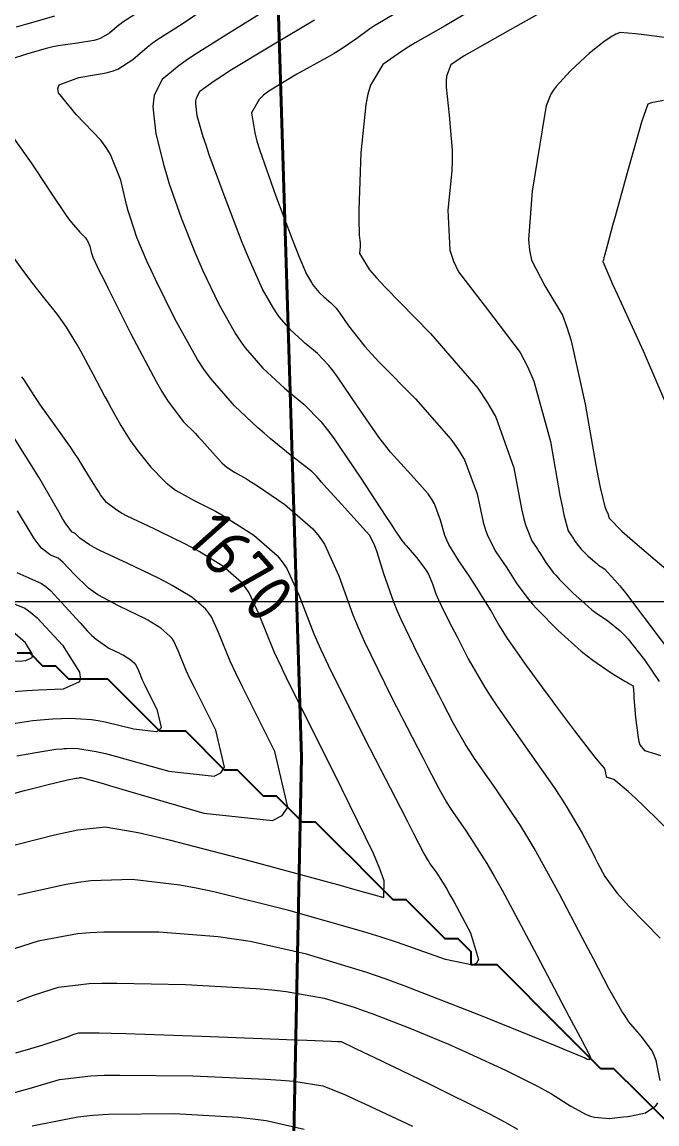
# Model space of a CAD drawing. Header units: millimetres. Extents: x 837475 to 838477, y 1189012 to 1191015.
# Drawn here: x 837895.4 to 837944.3, y 1190773.6 to 1190858.5 of the extents above; entities that cross this region are included whole.
import ezdxf

# ---------------------------------------------------------------- set-up
doc = ezdxf.new("R2010")
doc.units = ezdxf.units.MM
doc.header["$LTSCALE"] = 0.3
for name, color, linetype, lineweight in [('COORD', 253, 'Continuous', 20), ('CORREDORVIA', 94, 'Continuous', 40), ('DRENAJE', 5, 'Continuous', 25)]:
    doc.layers.add(name, color=color, linetype=linetype, lineweight=lineweight)
doc.layers.add('COTAS 10', color=7, linetype='Continuous', lineweight=9, true_color=0x6e3e2d)
doc.layers.add('COTAS INT', color=7, linetype='Continuous', lineweight=5, true_color=0x9fa19f)
doc.styles.get("Standard").update_dxf_attribs({"font": 'isocp2.shx', "bigfont": '@extfont2.shx'})

msp = doc.modelspace()

# ---------------------------------------------------------------- linework, layer by layer
at = {"layer": 'COORD'}
msp.add_line((837476.514, 1190813.872), (838476.514, 1190813.872), dxfattribs=at)
at = {"layer": 'CORREDORVIA'}
msp.add_lwpolyline([(837918.48, 1189883.493), (837925.042, 1189453.383), (837902.497, 1189217.712), (837593.191, 1189234.399), (837666.017, 1189670.117), (837623.316, 1189818.024), (837548.503, 1190011.455), (837506.88, 1190461.595), (837936.282, 1190278.252), (837938.054, 1190355.403), (837933.054, 1190517.446), (837913.685, 1190646.739), (837916.913, 1190801.892), (837910.676, 1191000.965), (838213.029, 1190992.912), (838237.174, 1190821.339), (838237.001, 1190602.875), (838240.031, 1190437.198), (838238.102, 1190145.726), (838184.199, 1189898.277), (837758.842, 1190109.914), (837918.48, 1189883.493)], dxfattribs=at)
at = {"layer": 'COTAS 10'}
for points in [[(837897.874, 1190858.947), (837896.287, 1190858.476), (837895.641, 1190858.295), (837894.905, 1190858.092)], [(837924.034, 1190859.086), (837922.79, 1190858.366), (837922.472, 1190858.164), (837922.166, 1190857.962), (837921.154, 1190857.225), (837919.878, 1190856.354), (837919.405, 1190856.068), (837918.88, 1190855.761), (837916.551, 1190854.49), (837914.392, 1190853.181), (837913.973, 1190852.85), (837913.633, 1190852.534), (837913.053, 1190851.508), (837913.292, 1190849.964), (837913.468, 1190849.322), (837913.691, 1190848.587), (837914.895, 1190845.156), (837916.184, 1190841.768), (837916.461, 1190841.059), (837916.704, 1190840.45), (837917.292, 1190839.079), (837917.661, 1190838.424), (837917.766, 1190838.266), (837917.871, 1190838.118), (837918.262, 1190837.669), (837918.642, 1190837.315), (837918.741, 1190837.227), (837918.838, 1190837.143), (837919.165, 1190836.879), (837919.563, 1190836.461), (837919.704, 1190836.281), (837919.858, 1190836.072), (837920.526, 1190835.087), (837921.778, 1190833.515), (837922.3, 1190832.936), (837922.897, 1190832.296), (837925.69, 1190829.464), (837928.419, 1190826.375), (837928.976, 1190825.571), (837929.448, 1190824.79), (837930.435, 1190822.156), (837930.909, 1190819.97), (837931.057, 1190819.47), (837931.211, 1190819.017), (837931.831, 1190817.765), (837932.489, 1190816.799), (837932.669, 1190816.526), (837932.847, 1190816.251), (837933.482, 1190815.239), (837934.354, 1190814.062), (837934.683, 1190813.683), (837935.048, 1190813.282), (837936.683, 1190811.64), (837938.452, 1190810.047), (837938.902, 1190809.677), (837939.336, 1190809.338), (837940.76, 1190808.367), (837941.817, 1190807.744), (837942.019, 1190807.625), (837942.182, 1190807.528), (837942.444, 1190807.37), (837942.478, 1190806.99), (837942.496, 1190806.754), (837942.519, 1190806.461), (837942.635, 1190804.929), (837942.829, 1190803.381), (837942.901, 1190803.078), (837942.981, 1190802.828), (837943.337, 1190802.381), (837944.172, 1190802.133), (837944.554, 1190802.009)], [(837893.59, 1190841.884), (837895.41, 1190839.39), (837895.815, 1190838.845), (837896.177, 1190838.363), (837897.128, 1190837.146), (837897.787, 1190836.324), (837897.965, 1190836.091), (837898.141, 1190835.855), (837898.761, 1190834.986), (837899.446, 1190833.898), (837899.663, 1190833.526), (837899.891, 1190833.122), (837900.814, 1190831.408), (837901.754, 1190829.63), (837901.993, 1190829.188), (837902.224, 1190828.766), (837902.982, 1190827.423), (837903.76, 1190826.197), (837904.004, 1190825.849), (837904.259, 1190825.498), (837905.285, 1190824.202), (837906.326, 1190823.155), (837906.472, 1190823.008), (837906.829, 1190822.721), (837907.198, 1190822.454), (837908.636, 1190821.646), (837910.264, 1190820.819), (837910.753, 1190820.539), (837911.259, 1190820.237), (837913.226, 1190818.964), (837915.02, 1190817.401), (837915.417, 1190816.916), (837915.771, 1190816.408), (837916.688, 1190814.388), (837917.856, 1190811.369), (837918.367, 1190810.232), (837918.96, 1190808.965), (837921.782, 1190803.301), (837924.521, 1190797.981), (837925.062, 1190796.93), (837925.508, 1190796.063), (837926.333, 1190794.457), (837926.612, 1190793.974), (837926.714, 1190793.815), (837926.827, 1190793.644), (837927.321, 1190792.937), (837928.064, 1190791.758), (837928.334, 1190791.29), (837928.631, 1190790.761), (837929.933, 1190788.339), (837930.536, 1190786.308), (837930.393, 1190786.025), (837930.114, 1190785.865), (837927.987, 1190786.294), (837924.307, 1190787.618), (837923.051, 1190788.021), (837921.691, 1190788.439), (837915.919, 1190790.082), (837910.147, 1190791.507), (837908.787, 1190791.79), (837907.529, 1190792.023), (837903.845, 1190792.458), (837900.665, 1190792.343), (837899.725, 1190792.23), (837898.759, 1190792.081), (837895.054, 1190791.249)], [(837894.206, 1190813.919), (837895.595, 1190813.348), (837896.044, 1190813.017), (837896.521, 1190812.61), (837898.475, 1190810.516), (837899.786, 1190808.423), (837899.857, 1190808.018), (837899.801, 1190807.688), (837898.544, 1190807.127), (837896.642, 1190807.046), (837896.179, 1190807.019), (837895.744, 1190806.99), (837894.402, 1190806.873)], [(837917.101, 1190773.207), (837914.186, 1190773.865), (837913.151, 1190774.004), (837912.017, 1190774.125), (837907.101, 1190774.406), (837902.039, 1190774.359), (837900.813, 1190774.272), (837899.664, 1190774.153), (837896.152, 1190773.458)]]:
    msp.add_lwpolyline(points, dxfattribs=at)
at = {"layer": 'COTAS INT'}
for points in [[(837944.542, 1190776.976), (837944.227, 1190778.527), (837944.084, 1190778.905), (837943.917, 1190779.261), (837943.109, 1190780.361), (837942.135, 1190781.51), (837941.863, 1190781.896), (837941.589, 1190782.312), (837940.588, 1190784.06), (837939.391, 1190786.356), (837938.992, 1190787.118), (837938.565, 1190787.934), (837936.781, 1190791.336), (837934.828, 1190794.863), (837934.295, 1190795.758), (837933.765, 1190796.618), (837931.878, 1190799.429), (837930.241, 1190801.77), (837929.868, 1190802.334), (837929.531, 1190802.862), (837928.607, 1190804.462), (837927.763, 1190806.11), (837927.477, 1190806.669), (837927.168, 1190807.271), (837925.86, 1190809.812), (837924.574, 1190812.481), (837924.277, 1190813.164), (837924.007, 1190813.821), (837923.248, 1190815.992), (837922.719, 1190817.674), (837922.594, 1190818.023), (837922.478, 1190818.322), (837922.135, 1190818.983), (837921.636, 1190819.545), (837921.421, 1190819.782), (837921.174, 1190820.055), (837920.004, 1190821.333), (837918.865, 1190822.584), (837918.637, 1190822.839), (837918.447, 1190823.055), (837918.077, 1190823.503), (837917.689, 1190823.875), (837917.488, 1190824.042), (837917.246, 1190824.237), (837916.035, 1190825.174), (837914.478, 1190826.431), (837914.019, 1190826.827), (837913.548, 1190827.245), (837911.743, 1190828.928), (837909.889, 1190831.062), (837909.387, 1190831.764), (837908.89, 1190832.515), (837907.136, 1190835.626), (837905.641, 1190838.672), (837905.308, 1190839.381), (837905.009, 1190840.032), (837904.224, 1190841.898), (837903.694, 1190843.479), (837903.556, 1190843.95), (837903.423, 1190844.435), (837902.977, 1190846.308), (837902.195, 1190848.283), (837901.851, 1190848.833), (837901.45, 1190849.383), (837899.54, 1190851.382), (837898.187, 1190853.038), (837898.137, 1190853.373), (837898.229, 1190853.654), (837899.733, 1190854.223), (837901.847, 1190854.569), (837902.323, 1190854.711), (837902.751, 1190854.872), (837903.902, 1190855.616), (837904.999, 1190856.569), (837905.392, 1190856.861), (837905.825, 1190857.165), (837907.712, 1190858.365), (837910.167, 1190860.012)], [(837930.733, 1190859.841), (837927.97, 1190858.195), (837925.65, 1190856.88), (837925.108, 1190856.551), (837924.61, 1190856.236), (837923.176, 1190855.228), (837922.216, 1190853.629), (837922.017, 1190852.943), (837921.847, 1190852.151), (837921.473, 1190848.412), (837921.342, 1190844.743), (837921.325, 1190843.994), (837921.316, 1190843.362), (837921.353, 1190842.047), (837921.41, 1190841.496), (837921.413, 1190841.346), (837921.412, 1190841.197), (837921.362, 1190840.667), (837922.15, 1190839.404), (837922.677, 1190838.793), (837923.338, 1190838.068), (837926.839, 1190834.504), (837930.484, 1190830.301), (837931.235, 1190829.172), (837931.875, 1190828.06), (837933.254, 1190824.17), (837933.863, 1190821), (837934.017, 1190820.342), (837934.164, 1190819.778), (837934.643, 1190818.534), (837935.075, 1190817.901), (837935.192, 1190817.722), (837935.309, 1190817.541), (837935.726, 1190816.878), (837936.298, 1190816.106), (837936.513, 1190815.858), (837936.753, 1190815.594), (837937.825, 1190814.517), (837938.985, 1190813.473), (837939.28, 1190813.231), (837939.565, 1190813.008), (837940.498, 1190812.371), (837941.457, 1190811.604), (837941.758, 1190811.299), (837942.073, 1190810.954), (837943.338, 1190809.375), (837944.448, 1190807.714)], [(837904.142, 1190859.122), (837903.128, 1190858.478), (837902.896, 1190858.314), (837902.685, 1190858.157), (837902.096, 1190857.646), (837901.443, 1190857.243), (837901.192, 1190857.154), (837900.91, 1190857.076), (837899.635, 1190856.878), (837898.149, 1190856.671), (837897.734, 1190856.587), (837897.317, 1190856.492), (837895.798, 1190856.055), (837894.378, 1190855.581)], [(837914.165, 1190859.419), (837911.283, 1190857.609), (837908.591, 1190855.925), (837908.002, 1190855.525), (837907.481, 1190855.155), (837906.163, 1190854.058), (837905.557, 1190852.863), (837905.485, 1190852.431), (837905.455, 1190851.955), (837905.689, 1190849.871), (837906.292, 1190847.441), (837906.493, 1190846.746), (837906.71, 1190846.042), (837907.617, 1190843.423), (837908.673, 1190840.773), (837908.984, 1190840.05), (837909.303, 1190839.332), (837910.521, 1190836.777), (837911.814, 1190834.484), (837912.18, 1190833.932), (837912.55, 1190833.414), (837913.916, 1190831.841), (837915.246, 1190830.601), (837915.593, 1190830.294), (837915.932, 1190830.002), (837917.078, 1190829.076), (837918.415, 1190827.699), (837918.873, 1190827.123), (837919.369, 1190826.462), (837921.477, 1190823.371), (837923.395, 1190820.416), (837923.771, 1190819.842), (837924.08, 1190819.373), (837924.633, 1190818.56), (837924.875, 1190818.284), (837924.986, 1190818.155), (837925.117, 1190818.002), (837925.753, 1190817.259), (837926.406, 1190816.402), (837926.549, 1190816.178), (837926.674, 1190815.961), (837926.989, 1190815.222), (837927.253, 1190814.465), (837927.347, 1190814.236), (837927.451, 1190813.998), (837927.899, 1190813.068), (837928.491, 1190811.916), (837928.685, 1190811.538), (837928.891, 1190811.134), (837929.744, 1190809.464), (837930.991, 1190807.306), (837931.446, 1190806.594), (837931.948, 1190805.833), (837934.156, 1190802.674), (837936.358, 1190799.538), (837936.856, 1190798.791), (837937.306, 1190798.097), (837938.526, 1190796.032), (837939.343, 1190794.474), (837939.538, 1190794.1), (837939.721, 1190793.751), (837940.269, 1190792.699), (837941.204, 1190791.427), (837941.631, 1190790.939), (837942.129, 1190790.392), (837944.534, 1190787.928)], [(837946.74, 1190794.721), (837943.312, 1190798.069), (837942.628, 1190798.718), (837942.059, 1190799.247), (837940.962, 1190800.152), (837940.671, 1190800.25), (837940.611, 1190800.27), (837940.56, 1190800.286), (837940.448, 1190800.32), (837940.4, 1190800.38), (837940.389, 1190800.414), (837940.38, 1190800.455), (837940.353, 1190800.664), (837940.299, 1190800.906), (837940.272, 1190800.968), (837940.24, 1190801.028), (837940.077, 1190801.226), (837939.634, 1190801.75), (837939.424, 1190802.015), (837939.176, 1190802.333), (837937.966, 1190803.916), (837936.51, 1190805.858), (837936.107, 1190806.402), (837935.703, 1190806.948), (837934.247, 1190808.944), (837933.028, 1190810.658), (837932.774, 1190811.026), (837932.556, 1190811.349), (837932.072, 1190812.132), (837931.751, 1190812.722), (837931.636, 1190812.922), (837931.51, 1190813.139), (837930.959, 1190814.056), (837930.282, 1190815.129), (837930.075, 1190815.444), (837929.861, 1190815.767), (837929.018, 1190816.996), (837928.259, 1190818.257), (837928.096, 1190818.599), (837927.955, 1190818.939), (837927.616, 1190820.142), (837927.145, 1190821.397), (837926.921, 1190821.769), (837926.655, 1190822.152), (837925.355, 1190823.624), (837923.762, 1190825.379), (837923.312, 1190825.939), (837922.858, 1190826.533), (837921.185, 1190828.947), (837919.681, 1190831.163), (837919.334, 1190831.631), (837919.017, 1190832.037), (837918.122, 1190832.977), (837917.385, 1190833.573), (837917.167, 1190833.76), (837916.944, 1190833.958), (837916.089, 1190834.755), (837915.211, 1190835.766), (837914.973, 1190836.099), (837914.738, 1190836.454), (837913.906, 1190837.928), (837912.966, 1190839.992), (837912.661, 1190840.719), (837912.337, 1190841.514), (837911.009, 1190844.947), (837909.796, 1190848.274), (837909.545, 1190849.002), (837909.33, 1190849.645), (837908.861, 1190851.271), (837908.755, 1190852.219), (837908.769, 1190852.436), (837908.801, 1190852.632), (837909.077, 1190853.176), (837910.177, 1190853.974), (837910.73, 1190854.331), (837911.39, 1190854.748), (837914.67, 1190856.742), (837917.89, 1190858.665)], [(837935.674, 1190859.4), (837932.981, 1190857.887), (837930.425, 1190856.467), (837929.891, 1190856.157), (837929.434, 1190855.884), (837928.412, 1190855.196), (837928.071, 1190854.325), (837928.042, 1190853.936), (837928.041, 1190853.483), (837928.277, 1190851.313), (837928.518, 1190848.618), (837928.52, 1190847.833), (837928.494, 1190847.033), (837928.17, 1190844.004), (837928.333, 1190840.921), (837928.614, 1190840.087), (837928.999, 1190839.26), (837931.241, 1190836.342), (837933.753, 1190833.041), (837934.307, 1190831.973), (837934.801, 1190830.839), (837936.074, 1190826.183), (837936.817, 1190822.031), (837936.977, 1190821.213), (837937.117, 1190820.539), (837937.455, 1190819.304), (837937.66, 1190819.003), (837937.716, 1190818.918), (837937.772, 1190818.832), (837937.969, 1190818.517), (837938.241, 1190818.15), (837938.343, 1190818.032), (837938.457, 1190817.907), (837938.967, 1190817.395), (837939.518, 1190816.899), (837939.658, 1190816.784), (837939.793, 1190816.678), (837940.237, 1190816.376), (837941.054, 1190815.523), (837941.424, 1190815.071), (837941.857, 1190814.525), (837946.038, 1190809.003)], [(837948.164, 1190856.84), (837944.091, 1190857.401), (837943.293, 1190857.505), (837942.637, 1190857.586), (837941.462, 1190857.693), (837941.122, 1190857.557), (837940.993, 1190857.485), (837940.849, 1190857.399), (837940.203, 1190856.966), (837939.35, 1190856.296), (837939.075, 1190856.061), (837938.783, 1190855.804), (837937.59, 1190854.697), (837936.514, 1190853.529), (837936.297, 1190853.233), (837936.114, 1190852.95), (837935.744, 1190852.03), (837935.494, 1190850.513), (837935.386, 1190849.855), (837935.262, 1190849.093), (837934.677, 1190845.478), (837934.404, 1190841.749), (837934.476, 1190840.915), (837934.613, 1190840.166), (837935.642, 1190838.18), (837936.999, 1190835.914), (837937.343, 1190834.989), (837937.672, 1190833.935), (837938.746, 1190829.056), (837939.578, 1190824.363), (837939.755, 1190823.427), (837939.91, 1190822.649), (837940.276, 1190821.152), (837940.457, 1190820.732), (837940.494, 1190820.633), (837940.527, 1190820.542), (837940.597, 1190820.276), (837941.583, 1190819.295), (837942.193, 1190818.753), (837942.948, 1190818.094), (837946.89, 1190814.738)], [(837944.786, 1190852.449), (837944.121, 1190852.324), (837943.983, 1190852.292), (837943.864, 1190852.261), (837943.599, 1190852.158), (837943.27, 1190851.288), (837943.11, 1190850.774), (837942.921, 1190850.142), (837941.993, 1190846.871), (837941.062, 1190843.509), (837940.872, 1190842.818), (837940.711, 1190842.232), (837940.372, 1190840.985), (837940.249, 1190840.516), (837940.224, 1190840.421), (837940.203, 1190840.34), (837940.159, 1190840.174), (837940.141, 1190840.113), (837940.136, 1190840.098), (837940.13, 1190840.084), (837940.111, 1190840.044), (837940.576, 1190838.971), (837940.876, 1190838.307), (837941.251, 1190837.483), (837943.226, 1190833.183), (837945.283, 1190828.402)], [(837894.249, 1190850.218), (837895.687, 1190848.189), (837896.063, 1190847.645), (837896.428, 1190847.108), (837897.664, 1190845.233), (837898.706, 1190843.676), (837898.95, 1190843.34), (837899.174, 1190843.044), (837899.82, 1190842.319), (837900.252, 1190841.876), (837900.342, 1190841.758), (837900.418, 1190841.642), (837900.586, 1190841.241), (837900.674, 1190840.873), (837900.7, 1190840.777), (837900.727, 1190840.685), (837900.831, 1190840.374), (837901.346, 1190839.291), (837901.631, 1190838.712), (837901.978, 1190838.012), (837903.75, 1190834.475), (837905.693, 1190830.809), (837906.148, 1190830.028), (837906.567, 1190829.349), (837907.782, 1190827.74), (837908.724, 1190826.796), (837908.971, 1190826.535), (837909.212, 1190826.275), (837910.033, 1190825.34), (837910.769, 1190824.541), (837910.957, 1190824.368), (837911.137, 1190824.215), (837911.731, 1190823.834), (837912.661, 1190823.302), (837913.053, 1190823.054), (837913.503, 1190822.763), (837915.616, 1190821.346), (837917.772, 1190819.467), (837918.249, 1190818.885), (837918.673, 1190818.275), (837919.775, 1190815.848), (837920.86, 1190812.839), (837921.274, 1190811.862), (837921.737, 1190810.824), (837923.821, 1190806.557), (837925.844, 1190802.626), (837926.269, 1190801.8), (837926.636, 1190801.087), (837927.47, 1190799.459), (837928.072, 1190798.418), (837928.291, 1190798.074), (837928.534, 1190797.707), (837929.599, 1190796.183), (837931.172, 1190793.698), (837931.734, 1190792.725), (837932.351, 1190791.628), (837935.036, 1190786.64), (837937.508, 1190781.932), (837938.386, 1190780.259), (837939.085, 1190778.926), (837939.163, 1190778.725), (837939.166, 1190778.686), (837939.162, 1190778.654), (837939.082, 1190778.597), (837938.965, 1190778.598), (837938.937, 1190778.602), (837938.911, 1190778.607), (837938.835, 1190778.641), (837938.757, 1190778.689), (837938.73, 1190778.704), (837938.7, 1190778.72), (837938.573, 1190778.784), (837937.26, 1190779.326), (837936.482, 1190779.643), (837935.525, 1190780.033), (837930.574, 1190782.047), (837924.813, 1190784.274), (837923.344, 1190784.799), (837921.931, 1190785.284), (837917.286, 1190786.704), (837912.934, 1190787.672), (837911.706, 1190787.872), (837910.467, 1190788.043), (837905.907, 1190788.414), (837901.667, 1190788.415), (837900.629, 1190788.352), (837899.651, 1190788.263), (837896.61, 1190787.711), (837893.461, 1190786.7)], [(837893.499, 1190794.786), (837897.867, 1190795.9), (837898.821, 1190796.107), (837899.663, 1190796.272), (837901.784, 1190796.502), (837904.314, 1190796.077), (837905.416, 1190795.829), (837906.692, 1190795.524), (837912.747, 1190793.948), (837918.731, 1190792.323), (837919.962, 1190791.987), (837921.007, 1190791.701), (837923.244, 1190791.076), (837923.282, 1190792.368), (837922.942, 1190793.29), (837922.45, 1190794.456), (837919.404, 1190800.704), (837916.058, 1190807.35), (837915.442, 1190808.632), (837915.376, 1190808.767), (837914.799, 1190810.001), (837913.601, 1190812.928), (837912.868, 1190814.542), (837912.586, 1190814.947), (837912.269, 1190815.334), (837910.836, 1190816.583), (837909.016, 1190817.712), (837908.454, 1190818.024), (837907.867, 1190818.335), (837905.999, 1190819.238), (837905.541, 1190819.458), (837903.463, 1190820.45), (837903.032, 1190820.679), (837902.665, 1190820.889), (837901.864, 1190821.482), (837901.417, 1190822.087), (837901.273, 1190822.304), (837901.12, 1190822.542), (837900.493, 1190823.581), (837899.683, 1190824.886), (837899.414, 1190825.293), (837899.126, 1190825.719), (837897.924, 1190827.422), (837896.797, 1190828.999), (837896.556, 1190829.346), (837896.346, 1190829.655), (837895.844, 1190830.445), (837895.53, 1190830.938), (837895.439, 1190831.059), (837895.346, 1190831.173)], [(837890.969, 1190798.056), (837895.555, 1190799.303), (837896.486, 1190799.55), (837897.269, 1190799.755), (837898.873, 1190800.144), (837899.4, 1190800.236), (837899.505, 1190800.254), (837899.593, 1190800.269), (837899.759, 1190800.296), (837899.817, 1190800.301), (837899.836, 1190800.302), (837899.941, 1190800.307), (837901.445, 1190799.89), (837902.361, 1190799.626), (837903.493, 1190799.298), (837909.384, 1190797.575), (837914.666, 1190797), (837915.414, 1190797.395), (837915.852, 1190798.03), (837914.853, 1190802.327), (837912.351, 1190807.297), (837911.841, 1190808.357), (837911.41, 1190809.279), (837910.514, 1190811.468), (837909.966, 1190812.675), (837909.755, 1190812.978), (837909.518, 1190813.268), (837908.446, 1190814.201), (837906.937, 1190815.112), (837906.424, 1190815.387), (837905.869, 1190815.672), (837903.522, 1190816.785), (837901.361, 1190817.801), (837900.924, 1190818.025), (837900.556, 1190818.224), (837899.81, 1190818.737), (837899.546, 1190819.022), (837899.482, 1190819.077), (837899.422, 1190819.122), (837899.237, 1190819.199), (837898.746, 1190819.856), (837898.493, 1190820.267), (837898.19, 1190820.776), (837896.669, 1190823.442), (837894.752, 1190826.467)], [(837894.96, 1190801.988), (837895.842, 1190802.14), (837896.575, 1190802.264), (837897.973, 1190802.488), (837898.464, 1190802.531), (837898.624, 1190802.541), (837898.796, 1190802.551), (837899.504, 1190802.581), (837901.078, 1190802.324), (837901.794, 1190802.153), (837902.633, 1190801.938), (837906.678, 1190800.801), (837910.178, 1190800.42), (837910.674, 1190800.682), (837910.964, 1190801.103), (837910.303, 1190803.95), (837908.644, 1190807.244), (837908.306, 1190807.946), (837908.02, 1190808.558), (837907.426, 1190810.009), (837907.063, 1190810.808), (837906.923, 1190811.009), (837906.766, 1190811.201), (837906.056, 1190811.82), (837905.056, 1190812.423), (837904.716, 1190812.606), (837904.348, 1190812.795), (837902.793, 1190813.532), (837901.217, 1190814.38), (837900.836, 1190814.638), (837900.48, 1190814.907), (837899.394, 1190815.962), (837898.548, 1190816.872), (837898.343, 1190817.048), (837898.15, 1190817.192), (837897.56, 1190817.439), (837896.862, 1190817.982), (837896.602, 1190818.312), (837896.313, 1190818.721), (837895.029, 1190820.846)], [(837894.978, 1190816.108), (837895.883, 1190815.679), (837896.879, 1190815.262), (837897.204, 1190815.02), (837897.55, 1190814.722), (837898.977, 1190813.187), (837899.843, 1190812.218), (837900.403, 1190811.589), (837900.748, 1190811.251), (837901.072, 1190810.958), (837902.064, 1190810.279), (837902.828, 1190809.917), (837903.008, 1190809.824), (837903.175, 1190809.735), (837903.666, 1190809.438), (837904.015, 1190809.134), (837904.092, 1190809.04), (837904.161, 1190808.941), (837904.339, 1190808.549), (837904.631, 1190807.836), (837904.771, 1190807.536), (837904.937, 1190807.191), (837905.752, 1190805.574), (837906.077, 1190804.175), (837905.934, 1190803.968), (837905.691, 1190803.84), (837903.972, 1190804.027), (837901.773, 1190804.578), (837901.228, 1190804.679), (837900.71, 1190804.758), (837899.067, 1190804.855), (837897.735, 1190804.799), (837897.413, 1190804.781), (837897.11, 1190804.761), (837896.188, 1190804.68), (837894.525, 1190804.429)], [(837894.671, 1190809.263), (837895.431, 1190809.307), (837895.649, 1190809.319), (837896.157, 1190809.546), (837896.18, 1190809.68), (837896.151, 1190809.844), (837895.621, 1190810.691), (837894.621, 1190811.553)], [(837894.991, 1190783.068), (837895.695, 1190783.337), (837896.338, 1190783.575), (837898.165, 1190784.174), (837900.543, 1190784.444), (837901.533, 1190784.475), (837902.669, 1190784.487), (837907.969, 1190784.37), (837913.405, 1190784.063), (837914.625, 1190783.955), (837915.721, 1190783.837), (837918.653, 1190783.327), (837920.958, 1190782.622), (837921.66, 1190782.381), (837922.388, 1190782.121), (837925.247, 1190781.016), (837928.227, 1190779.766), (837929.032, 1190779.415), (837929.829, 1190779.061), (837932.631, 1190777.763), (837935.073, 1190776.542), (837935.641, 1190776.237), (837936.163, 1190775.946), (837937.661, 1190775.015), (837938.841, 1190774.357), (837939.162, 1190774.239), (837939.481, 1190774.148), (837940.616, 1190774.052), (837941.723, 1190774.17), (837942.025, 1190774.215), (837942.326, 1190774.264), (837943.394, 1190774.486), (837944.212, 1190775.022), (837944.355, 1190775.271)], [(837933.58, 1190773.198), (837932.57, 1190773.761), (837931.47, 1190774.351), (837926.758, 1190776.708), (837922.499, 1190778.746), (837921.684, 1190779.135), (837921.028, 1190779.449), (837919.978, 1190779.949), (837919.85, 1190779.957), (837919.775, 1190779.96), (837919.683, 1190779.964), (837919.209, 1190779.978), (837917.323, 1190780.047), (837916.341, 1190780.084), (837915.159, 1190780.129), (837909.231, 1190780.357), (837903.374, 1190780.57), (837902.238, 1190780.605), (837901.312, 1190780.63), (837899.72, 1190780.637), (837899.441, 1190780.545), (837899.343, 1190780.509), (837899.236, 1190780.468), (837898.773, 1190780.28), (837896.964, 1190779.706), (837896.009, 1190779.421), (837894.857, 1190779.083)], [(837881.868, 1190772.109), (837888.266, 1190774.164), (837893.739, 1190775.736), (837894.9, 1190776.07), (837895.907, 1190776.362), (837898.266, 1190777.052), (837900.668, 1190777.342), (837901.701, 1190777.381), (837902.895, 1190777.401), (837908.54, 1190777.326), (837914.142, 1190777.094), (837915.309, 1190777.016), (837916.31, 1190776.932), (837918.54, 1190776.578), (837920.295, 1190775.863), (837920.997, 1190775.551), (837921.793, 1190775.189), (837925.449, 1190773.47)]]:
    msp.add_lwpolyline(points, dxfattribs=at)
at = {"layer": 'DRENAJE'}
msp.add_polyline3d([(837944.965, 1190773.892, 0), (837942.966, 1190775.891, 0), (837940.967, 1190777.89, 0), (837939.967, 1190777.89, 0), (837938.967, 1190778.89, 0), (837937.968, 1190779.89, 0), (837936.968, 1190780.889, 0), (837935.968, 1190781.889, 0), (837934.969, 1190782.888, 0), (837933.969, 1190783.888, 0), (837931.97, 1190785.887, 0), (837929.97, 1190785.887, 0), (837929.97, 1190786.887, 0), (837928.971, 1190787.887, 0), (837927.971, 1190787.887, 0), (837925.972, 1190789.886, 0), (837924.972, 1190790.886, 0), (837923.972, 1190790.886, 0), (837922.973, 1190791.885, 0), (837921.973, 1190792.885, 0), (837920.973, 1190793.885, 0), (837919.974, 1190794.884, 0), (837918.974, 1190795.884, 0), (837917.974, 1190796.884, 0), (837916.975, 1190796.884, 0), (837915.975, 1190797.883, 0), (837914.975, 1190798.883, 0), (837913.976, 1190798.883, 0), (837912.976, 1190799.883, 0), (837911.976, 1190800.882, 0), (837910.977, 1190800.882, 0), (837909.977, 1190801.882, 0), (837908.977, 1190802.882, 0), (837907.978, 1190803.881, 0), (837905.978, 1190803.881, 0), (837904.979, 1190804.881, 0), (837903.979, 1190805.881, 0), (837902.979, 1190806.88, 0), (837901.98, 1190807.88, 0), (837898.981, 1190807.88, 0), (837897.981, 1190808.88, 0), (837896.981, 1190808.88, 0), (837895.982, 1190809.879, 0), (837894.982, 1190809.879, 0)], dxfattribs=at)

# ---------------------------------------------------------------- texts
at = {"layer": 'COTAS 10', "insert": (837907.832, 1190818.606), "char_height": 3.8, "attachment_point": 7, "rotation": 311.68243}
msp.add_mtext('1670', dxfattribs=at)

doc.saveas('drawing.dxf')
